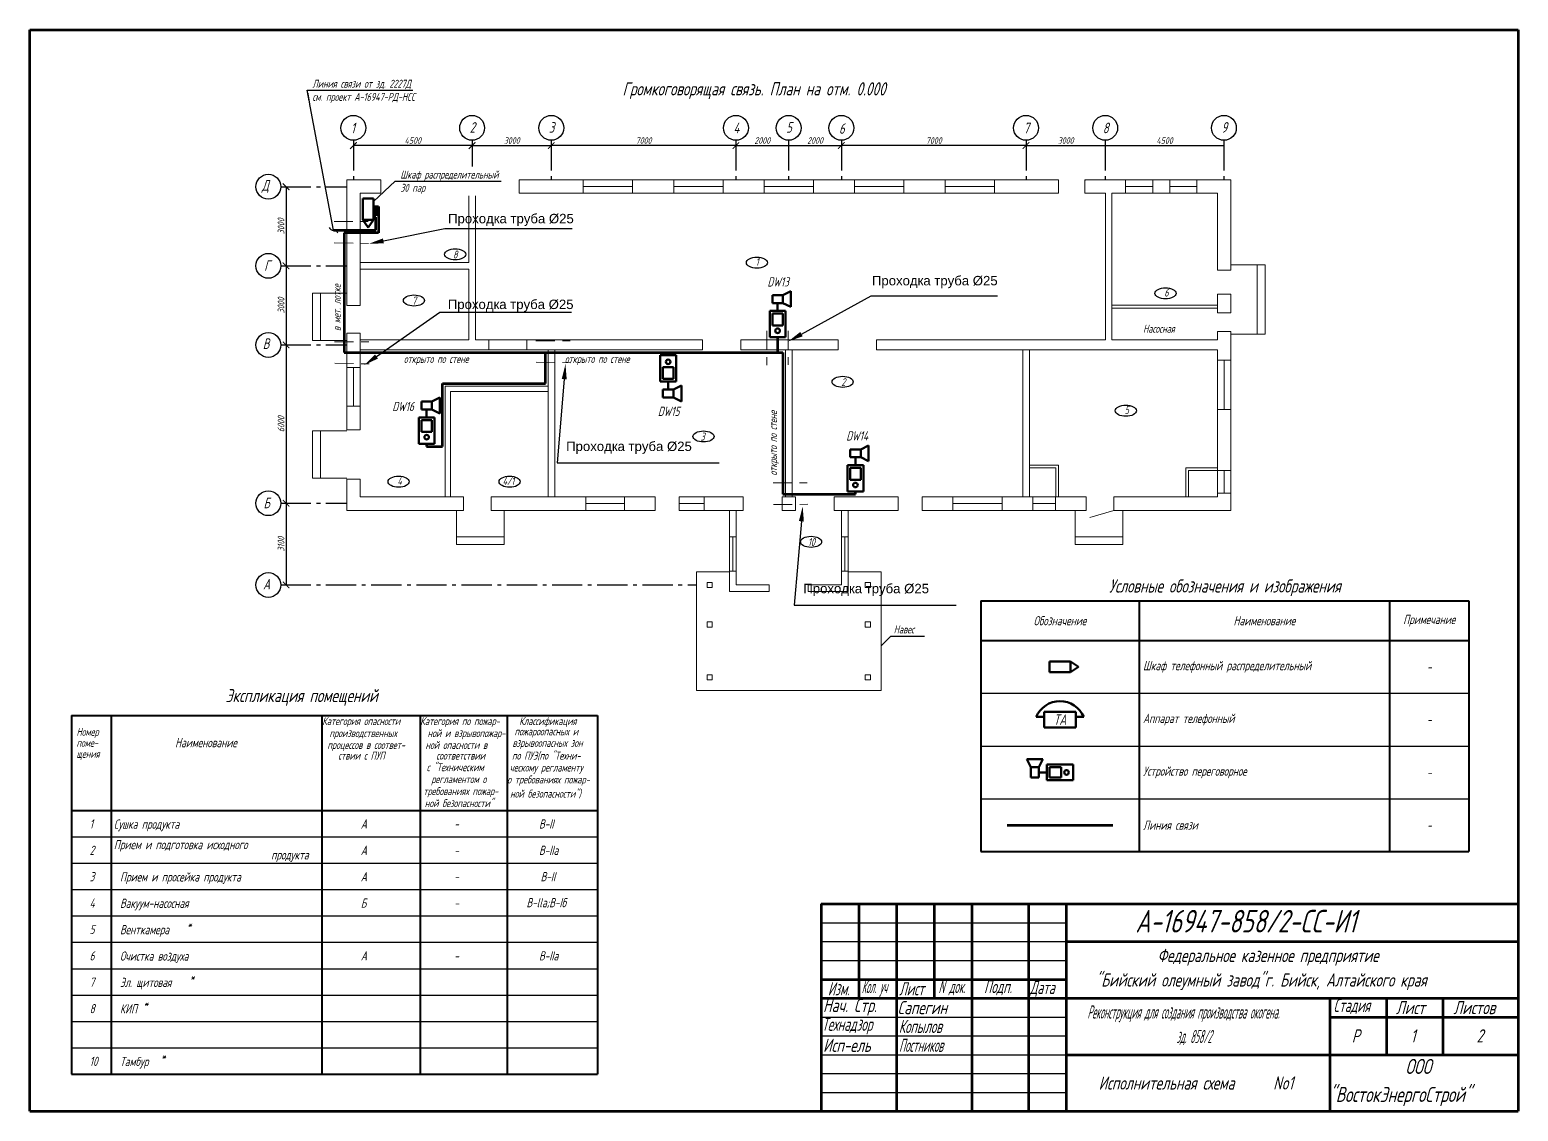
# Model space of a CAD drawing. Header units: millimetres. Extents: x 1036 to 3400, y 1190 to 1841.
# Drawn here: x 2440 to 2835, y 1192.4 to 1479.4 of the extents above; entities that cross this region are included whole.
import ezdxf
from ezdxf import colors
from ezdxf.entities.mleader import LeaderData, LeaderLine
from ezdxf.enums import TextEntityAlignment as Align
from ezdxf.math import Vec2, Vec3

# ---------------------------------------------------------------- set-up
doc = ezdxf.new("R2010")
doc.units = ezdxf.units.MM
doc.linetypes.add('gost5', pattern=[7, 5, -2, 0])
doc.linetypes.add('gost6', pattern=[12, 8, -1.5, 1, -1.5])
for name, color, linetype, lineweight in [('Линия выноска', 137, 'Continuous', 25), ('Линия связи (Вновь)', 3, 'Continuous', 60), ('Осевая', 4, 'gost6', 25), ('Размерная', 4, 'Continuous', 25), ('Рамка толстая', 7, 'Continuous', 60), ('Связь', 84, 'Continuous', 50), ('Строительный', 251, 'Continuous', 13), ('ТаБлица', 253, 'Continuous', 25), ('Текст', 2, 'Continuous', 25), ('Штампы', 252, 'Continuous', 25)]:
    doc.layers.add(name, color=color, linetype=linetype, lineweight=lineweight)
doc.styles.add('Simplex', font='simplex.shx', dxfattribs={"width": 0.7, "oblique": 15})
doc.styles.get("Standard").update_dxf_attribs({"font": 'arial.ttf'})

# ---------------------------------------------------------------- blocks, each defined once
blk = doc.blocks.new('*T46')
at = {"layer": 'ТаБлица', "color": 0, "linetype": 'ByBlock', "lineweight": 40, "transparency": 16777216}
for p, q in [((0, 0), (129.5, 0)), ((0, 0), (0, -66.5)), ((42, 0), (42, -66.5)), ((108.5, 0), (108.5, -66.5)), ((129.5, 0), (129.5, -66.5)), ((0, -10.5), (129.5, -10.5)), ((0, -66.5), (129.5, -66.5))]:
    blk.add_line(p, q, dxfattribs=at)
at = {"layer": 'ТаБлица', "color": 5, "linetype": 'ByBlock', "lineweight": 25, "transparency": 16777216}
for p, q in [((0, -24.5), (129.5, -24.5)), ((0, -38.5), (129.5, -38.5)), ((0, -52.5), (129.5, -52.5))]:
    blk.add_line(p, q, dxfattribs=at)
at = {"layer": 'ТаБлица', "color": 2, "transparency": 16777216, "char_height": 2.45, "style": 'Simplex'}
for s, insert, width, attachment_point in [('{\\C256;\\c0;Примечание}', (119, -5.25), 21, 5), ('{\\C256;\\c0;Обозначение}', (21, -5.25), 42, 5), ('{\\C256;\\c0;Наименование}', (75.25, -5.25), 66.5, 5), ('{\\C256;\\c0;Шкаф телефонный распределительный}', (43.05, -17.5), 64.4, 4), ('{\\C256;\\c0;-}', (119, -17.5), 18.9, 5), ('{\\C256;\\c0;Аппарат телефонный}', (43.05, -31.5), 64.4, 4), ('{\\C256;\\c0;-}', (119, -31.5), 18.9, 5), ('{\\C256;\\c0;Устройство переговорное}', (43.05, -45.5), 64.4, 4), ('{\\C256;\\c0;-}', (119, -45.5), 18.9, 5), ('{\\C256;\\c0;Линия связи}', (43.05, -59.5), 64.4, 4), ('{\\C256;\\c0;-}', (119, -59.5), 18.9, 5)]:
    blk.add_mtext(s, dxfattribs=dict(at, insert=insert, width=width, attachment_point=attachment_point))
blk = doc.blocks.new('A$C19E7192F')
at = {"layer": 'Связь'}
for p, q in [((0, 4), (0, 0)), ((8, 4), (0, 4)), ((8, 0), (8, 4)), ((11, 2), (8, 4)), ((8, 0), (11, 2)), ((0, 0), (8, 0))]:
    blk.add_line(p, q, dxfattribs=at)
blk = doc.blocks.new('A$C20EB2E6C')
at = {"layer": 'Связь'}
for p, q in [((8, 17.5), (5, 16)), ((8, 11.5), (8, 17.5)), ((1, 13), (1, 16)), ((1, 16), (5, 16)), ((5, 13), (1, 13)), ((3, 13), (3, 10)), ((5, 16), (5, 13)), ((8, 11.5), (5, 13)), ((0, 0), (0, 10)), ((0, 10), (6, 10)), ((1, 4.5), (1, 9)), ((1, 9), (5, 9)), ((5, 9), (5, 4.5)), ((6, 10), (6, 0)), ((5, 4.5), (1, 4.5)), ((6, 0), (0, 0))]:
    blk.add_line(p, q, dxfattribs=at)
blk.add_circle((3, 2.5), 0.868, dxfattribs=at)
blk = doc.blocks.new('A$C79A038C6')
at = {"layer": 'Связь'}
for p, q in [((3, 6), (3, 0)), ((15, 6), (3, 6)), ((15, 0), (15, 6)), ((3, 4), (0, 4)), ((3, 0), (15, 0)), ((15, 4), (18, 4))]:
    blk.add_line(p, q, dxfattribs=at)
blk.add_arc((9, 0.25), 9.75, 22.6199, 157.3801, dxfattribs=at)
at = {"layer": 'Связь', "style": 'Simplex', "oblique": 15, "width": 0.7}
blk.add_text('ТА', height=4, dxfattribs=at).set_placement((9, 3), align=Align.MIDDLE_CENTER)
blk = doc.blocks.new('_ArchTick')
at = {"color": 0, "linetype": 'ByBlock', "const_width": 0.15}
blk.add_lwpolyline([(-0.5, -0.5), (0.5, 0.5)], dxfattribs=at)
blk = doc.blocks.new('_None')
blk = doc.blocks.new('_Integral')
at = {"color": 0, "linetype": 'ByBlock', "lineweight": -2}
for centre, start, end in [((0.44, -0.09), 102, 168), ((-0.44, 0.09), 282, 348)]:
    blk.add_arc(centre, 0.454, start, end, dxfattribs=at)

msp = doc.modelspace()

# ---------------------------------------------------------------- linework, layer by layer
at = {"color": 18, "lineweight": 60, "true_color": 0x000000}
for p, q in [((2650, 1247.39), (2835, 1247.39)), ((2650, 1247.39), (2650, 1192.39)), ((2660, 1247.39), (2660, 1222.39)), ((2670, 1247.39), (2670, 1192.39)), ((2680, 1247.39), (2680, 1222.39)), ((2690, 1247.39), (2690, 1192.39)), ((2705, 1247.39), (2705, 1192.39)), ((2715, 1247.39), (2715, 1192.39)), ((2835, 1247.39), (2835, 1192.39)), ((2715, 1237.39), (2835, 1237.39)), ((2650, 1227.39), (2715, 1227.39)), ((2650, 1222.39), (2835, 1222.39)), ((2785, 1222.39), (2785, 1192.39)), ((2800, 1222.39), (2800, 1207.39)), ((2815, 1222.39), (2815, 1207.39)), ((2785, 1217.39), (2835, 1217.39)), ((2715, 1207.39), (2835, 1207.39)), ((2650, 1192.39), (2835, 1192.39))]:
    msp.add_line(p, q, dxfattribs=at)
at = {"color": 18, "lineweight": 25, "true_color": 0x000000}
for p, q in [((2650, 1242.39), (2715, 1242.39)), ((2650, 1237.39), (2715, 1237.39)), ((2650, 1232.39), (2715, 1232.39)), ((2650, 1217.39), (2715, 1217.39)), ((2650, 1212.39), (2715, 1212.39)), ((2650, 1207.39), (2715, 1207.39)), ((2650, 1202.39), (2715, 1202.39)), ((2650, 1197.39), (2715, 1197.39))]:
    msp.add_line(p, q, dxfattribs=at)
at = {"layer": 'Линия связи (Вновь)', "color": 18, "true_color": 0x000000}
for p, q in [((2531.18, 1432.49), (2532.58, 1432.49)), ((2531.18, 1431.79), (2532.58, 1431.79)), ((2531.18, 1431.09), (2532.58, 1431.09)), ((2531.18, 1430.39), (2532.58, 1430.39)), ((2532.58, 1432.49), (2532.58, 1425.49)), ((2520.61, 1426.19), (2531.88, 1426.19)), ((2531.88, 1429.69), (2531.18, 1429.69)), ((2531.88, 1426.19), (2531.88, 1429.69)), ((2532.58, 1425.49), (2523.41, 1425.49)), ((2523.41, 1425.49), (2523.41, 1393.71)), ((2638.46, 1397.77), (2638.46, 1393.71)), ((2523.41, 1393.71), (2576.86, 1393.71)), ((2576.86, 1385.52), (2576.86, 1393.71)), ((2576.86, 1393.71), (2609.41, 1393.71)), ((2609.41, 1393.01), (2609.41, 1393.71)), ((2609.41, 1393.71), (2638.46, 1393.71)), ((2638.46, 1393.71), (2639.86, 1393.71)), ((2639.86, 1393.71), (2639.86, 1356.12)), ((2549.52, 1368.82), (2549.52, 1385.52)), ((2549.52, 1385.52), (2576.86, 1385.52)), ((2545.32, 1369.52), (2545.32, 1368.82)), ((2545.32, 1368.82), (2549.52, 1368.82)), ((2639.86, 1356.12), (2659.11, 1356.12)), ((2659.11, 1356.12), (2659.11, 1356.82)), ((2699.38, 1268.31), (2727.38, 1268.31))]:
    msp.add_line(p, q, dxfattribs=at)
at = {"layer": 'Линия связи (Вновь)', "linetype": 'gost5', "lineweight": 5}
for p, q in [((2520.79, 1422.83), (2529.91, 1422.69)), ((2635.58, 1399.46), (2635.62, 1390.34)), ((2641.3, 1399.51), (2641.3, 1390.47)), ((2520.91, 1396.59), (2529.94, 1396.59)), ((2574.34, 1396.87), (2583.37, 1396.87)), ((2520.95, 1390.87), (2530.08, 1390.74)), ((2574.39, 1391.15), (2583.51, 1391.02)), ((2637.28, 1359.13), (2646.31, 1359.13)), ((2637.33, 1353.41), (2646.45, 1353.45))]:
    msp.add_line(p, q, dxfattribs=at)
at = {"layer": 'Осевая', "color": 18, "true_color": 0x000000}
for p, q in [((2525.89, 1450.06), (2525.89, 1439.56)), ((2557.39, 1450.06), (2557.39, 1439.56)), ((2578.39, 1450.06), (2578.39, 1439.56)), ((2627.39, 1450.06), (2627.39, 1439.56)), ((2641.39, 1450.06), (2641.39, 1439.56)), ((2655.39, 1450.06), (2655.39, 1439.56)), ((2704.39, 1450.06), (2704.39, 1439.56)), ((2725.39, 1450.06), (2725.39, 1439.56)), ((2756.89, 1450.06), (2756.89, 1439.56)), ((2506.61, 1437.74), (2524.11, 1437.74)), ((2506.61, 1416.74), (2524.11, 1416.74)), ((2506.61, 1395.74), (2524.11, 1395.74)), ((2506.61, 1353.74), (2524.11, 1353.74)), ((2506.61, 1332.04), (2616.93, 1332.04))]:
    msp.add_line(p, q, dxfattribs=at)
at = {"layer": 'Размерная', "color": 18, "true_color": 0x000000}
for p, q in [((2557.39, 1448.66), (2525.89, 1448.66)), ((2557.39, 1448.66), (2578.39, 1448.66)), ((2627.39, 1448.66), (2578.39, 1448.66)), ((2627.39, 1448.66), (2641.39, 1448.66)), ((2641.39, 1448.66), (2655.39, 1448.66)), ((2704.39, 1448.66), (2655.39, 1448.66)), ((2704.39, 1448.66), (2725.39, 1448.66)), ((2725.39, 1448.66), (2756.89, 1448.66)), ((2508.01, 1437.74), (2508.01, 1416.74)), ((2508.01, 1416.74), (2508.01, 1395.74)), ((2508.01, 1395.74), (2508.01, 1353.74)), ((2508.01, 1353.74), (2508.01, 1332.04))]:
    msp.add_line(p, q, dxfattribs=at)
at = {"layer": 'Рамка толстая', "color": 18, "true_color": 0x000000}
for p, q in [((2440, 1192.39), (2440, 1479.39)), ((2440, 1479.39), (2835, 1479.39)), ((2835, 1479.39), (2835, 1192.39)), ((2440, 1192.39), (2835, 1192.39))]:
    msp.add_line(p, q, dxfattribs=at)
at = {"layer": 'Строительный', "color": 18, "ltscale": 100, "true_color": 0x000000}
for p, q in [((2524.11, 1406.24), (2524.11, 1439.56)), ((2524.11, 1439.56), (2533.14, 1439.56)), ((2533.14, 1439.56), (2533.14, 1435.99)), ((2540.35, 1439.56), (2552.04, 1439.56)), ((2540.35, 1439.56), (2540.35, 1435.99)), ((2544.83, 1439.56), (2544.83, 1435.99)), ((2552.04, 1439.56), (2562.86, 1439.56)), ((2552.04, 1439.56), (2552.04, 1435.99)), ((2562.86, 1439.56), (2562.86, 1435.99)), ((2569.86, 1439.56), (2713.01, 1439.56)), ((2569.86, 1439.56), (2569.86, 1435.99)), ((2586.87, 1439.56), (2586.87, 1435.99)), ((2599.96, 1439.56), (2599.96, 1435.99)), ((2610.88, 1439.56), (2610.88, 1435.99)), ((2623.97, 1439.56), (2623.97, 1435.99)), ((2634.89, 1439.56), (2634.89, 1435.99)), ((2647.98, 1439.56), (2647.98, 1435.99)), ((2658.9, 1439.56), (2658.9, 1435.99)), ((2671.99, 1439.56), (2671.99, 1435.99)), ((2682.91, 1439.56), (2682.91, 1435.99)), ((2696, 1439.56), (2696, 1435.99)), ((2713.01, 1439.56), (2713.01, 1435.99)), ((2720.01, 1439.56), (2758.75, 1439.56)), ((2720.01, 1439.56), (2720.01, 1435.99)), ((2720.01, 1439.38), (2720.18, 1439.56)), ((2730.82, 1439.56), (2730.82, 1435.99)), ((2738.03, 1439.56), (2738.03, 1435.99)), ((2742.51, 1439.56), (2742.51, 1435.99)), ((2749.72, 1439.56), (2749.72, 1435.99)), ((2758.75, 1439.56), (2758.75, 1415.56)), ((2527.68, 1435.99), (2533.14, 1435.99)), ((2527.68, 1406.24), (2527.68, 1435.99)), ((2540.35, 1435.99), (2544.83, 1435.99)), ((2544.83, 1437.77), (2552.04, 1437.77)), ((2544.83, 1435.99), (2562.86, 1435.99)), ((2556.56, 1435.99), (2556.56, 1424.84)), ((2558.31, 1435.99), (2558.31, 1424.84)), ((2569.86, 1435.99), (2713.01, 1435.99)), ((2586.87, 1437.77), (2599.96, 1437.77)), ((2610.88, 1437.77), (2623.97, 1437.77)), ((2634.89, 1437.77), (2647.98, 1437.77)), ((2658.9, 1437.77), (2671.99, 1437.77)), ((2682.91, 1437.77), (2696, 1437.77)), ((2712.9, 1435.99), (2713.01, 1436.09)), ((2720.01, 1435.99), (2725.43, 1435.99)), ((2725.43, 1435.99), (2725.43, 1397.07)), ((2727.18, 1435.99), (2755.18, 1435.99)), ((2727.18, 1435.99), (2727.18, 1397.07)), ((2730.82, 1437.77), (2738.03, 1437.77)), ((2742.51, 1437.77), (2749.72, 1437.77)), ((2750.16, 1435.99), (2750.8, 1435.99)), ((2755.18, 1435.99), (2755.18, 1415.56)), ((2556.56, 1424.84), (2556.56, 1417.61)), ((2558.31, 1424.84), (2558.31, 1397.07)), ((2727.18, 1416.33), (2727.18, 1419.38)), ((2527.68, 1417.61), (2541.26, 1417.61)), ((2527.68, 1415.86), (2556.56, 1415.86)), ((2541.26, 1417.61), (2556.56, 1417.61)), ((2556.56, 1415.86), (2556.56, 1397.07)), ((2725.43, 1415.13), (2725.43, 1407.88)), ((2758.75, 1415.56), (2755.18, 1415.56)), ((2767.85, 1417.01), (2758.75, 1417.01)), ((2765.75, 1398.64), (2765.75, 1417.01)), ((2767.85, 1398.64), (2767.85, 1417.01)), ((2515.01, 1409.5), (2524.11, 1409.5)), ((2515.01, 1396.9), (2515.01, 1409.5)), ((2517.11, 1396.9), (2517.11, 1409.5)), ((2524.11, 1406.24), (2527.68, 1406.24)), ((2727.18, 1406.31), (2755.18, 1406.31)), ((2755.18, 1409.26), (2755.18, 1404.28)), ((2758.75, 1409.26), (2755.18, 1409.26)), ((2758.75, 1409.26), (2758.75, 1404.28)), ((2727.18, 1405.47), (2755.18, 1405.47)), ((2758.75, 1404.28), (2755.18, 1404.28)), ((2524.11, 1373.2), (2524.11, 1398.89)), ((2524.11, 1398.89), (2527.68, 1398.89)), ((2527.68, 1373.2), (2527.68, 1398.89)), ((2755.18, 1399.31), (2755.18, 1397.07)), ((2758.75, 1399.31), (2755.18, 1399.31)), ((2758.75, 1399.31), (2758.75, 1351.85)), ((2758.75, 1398.64), (2767.85, 1398.64)), ((2524.11, 1396.9), (2515.01, 1396.9)), ((2527.68, 1397.07), (2556.56, 1397.07)), ((2527.68, 1394.41), (2618.51, 1394.41)), ((2558.31, 1397.07), (2618.51, 1397.07)), ((2561.8, 1394.41), (2561.8, 1397.07)), ((2571.95, 1394.41), (2571.95, 1397.07)), ((2577.56, 1394.41), (2577.56, 1355.42)), ((2579.31, 1394.41), (2579.31, 1355.42)), ((2618.51, 1394.41), (2618.51, 1397.07)), ((2628.66, 1397.07), (2654.56, 1397.07)), ((2628.66, 1394.41), (2628.66, 1397.07)), ((2628.66, 1394.41), (2654.56, 1394.41)), ((2640.56, 1357.24), (2640.56, 1394.41)), ((2642.31, 1394.41), (2642.31, 1357.24)), ((2642.31, 1394.41), (2642.31, 1359.96)), ((2654.12, 1394.41), (2652.39, 1394.41)), ((2654.56, 1394.41), (2654.56, 1397.07)), ((2664.71, 1397.07), (2725.43, 1397.07)), ((2664.71, 1394.41), (2664.71, 1397.07)), ((2664.71, 1394.41), (2755.18, 1394.41)), ((2704.54, 1394.41), (2710.62, 1394.41)), ((2706.69, 1394.41), (2714.72, 1394.41)), ((2727.18, 1397.07), (2755.18, 1397.07)), ((2755.18, 1394.41), (2755.18, 1355.42)), ((2703.56, 1394.34), (2703.56, 1355.42)), ((2705.31, 1394.34), (2705.31, 1355.42)), ((2758.75, 1391.68), (2755.18, 1391.68)), ((2756.97, 1391.68), (2756.97, 1378.59)), ((2524.11, 1389.79), (2527.68, 1389.79)), ((2525.9, 1389.79), (2525.9, 1379.5)), ((2579.31, 1373.1), (2579.31, 1388.34)), ((2550.22, 1384.82), (2577.56, 1384.82)), ((2550.22, 1384.82), (2550.22, 1355.42)), ((2551.62, 1355.42), (2551.62, 1383.42)), ((2551.62, 1383.42), (2577.56, 1383.42)), ((2524.11, 1379.5), (2527.68, 1379.5)), ((2579.31, 1372.66), (2579.31, 1381.15)), ((2758.75, 1378.59), (2755.18, 1378.59)), ((2515.01, 1372.95), (2524.11, 1372.95)), ((2515.01, 1360.35), (2515.01, 1372.95)), ((2517.11, 1360.35), (2517.11, 1372.95)), ((2524.11, 1373.2), (2527.68, 1373.2)), ((2713.01, 1363.82), (2705.31, 1363.82)), ((2712.31, 1363.12), (2705.31, 1363.12)), ((2712.31, 1363.12), (2712.31, 1355.42)), ((2713.01, 1363.82), (2713.01, 1355.42)), ((2746.78, 1355.42), (2746.78, 1363.12)), ((2746.78, 1363.12), (2755.18, 1363.12)), ((2524.11, 1360.35), (2515.01, 1360.35)), ((2524.11, 1351.85), (2524.11, 1360.11)), ((2524.11, 1360.11), (2527.68, 1360.11)), ((2527.68, 1355.42), (2527.68, 1360.11)), ((2747.48, 1362.42), (2755.18, 1362.42)), ((2747.48, 1355.42), (2747.48, 1362.42)), ((2758.75, 1362.42), (2755.18, 1362.42)), ((2756.97, 1362.42), (2756.97, 1356.4)), ((2555.12, 1355.42), (2527.68, 1355.42)), ((2555.12, 1351.85), (2555.12, 1355.42)), ((2605.94, 1355.42), (2562.47, 1355.42)), ((2562.47, 1351.85), (2562.47, 1355.42)), ((2587.53, 1351.85), (2587.53, 1355.42)), ((2597.82, 1351.85), (2597.82, 1355.42)), ((2605.94, 1351.85), (2605.94, 1355.42)), ((2629.36, 1355.42), (2612.31, 1355.42)), ((2612.31, 1351.85), (2612.31, 1355.42)), ((2618.96, 1351.85), (2618.96, 1355.42)), ((2629.36, 1351.85), (2629.36, 1355.42)), ((2643.22, 1355.42), (2639.65, 1355.42)), ((2639.65, 1351.85), (2639.65, 1355.42)), ((2640.56, 1357.24), (2640.56, 1355.42)), ((2642.31, 1357.24), (2642.31, 1355.42)), ((2643.22, 1351.85), (2643.22, 1355.42)), ((2670.47, 1355.42), (2653.51, 1355.42)), ((2653.51, 1351.85), (2653.51, 1355.42)), ((2670.47, 1351.85), (2670.47, 1355.42)), ((2720.31, 1355.42), (2676.84, 1355.42)), ((2676.84, 1351.85), (2676.84, 1355.42)), ((2676.84, 1351.85), (2676.84, 1355.42)), ((2684.96, 1351.85), (2684.96, 1355.42)), ((2698.05, 1351.85), (2698.05, 1355.42)), ((2706.17, 1351.85), (2706.17, 1355.42)), ((2712.19, 1351.85), (2712.19, 1355.42)), ((2720.31, 1351.85), (2720.31, 1355.42)), ((2755.18, 1355.42), (2727.66, 1355.42)), ((2727.66, 1351.85), (2727.66, 1355.42)), ((2758.75, 1356.4), (2755.18, 1356.4)), ((2555.12, 1351.85), (2524.11, 1351.85)), ((2553.25, 1351.85), (2553.25, 1342.75)), ((2605.94, 1351.85), (2562.47, 1351.85)), ((2565.85, 1342.75), (2565.85, 1351.85)), ((2587.53, 1353.63), (2597.82, 1353.63)), ((2612.31, 1353.63), (2618.96, 1353.63)), ((2629.36, 1351.85), (2612.31, 1351.85)), ((2625.68, 1330.29), (2625.68, 1351.85)), ((2627.43, 1332.04), (2627.43, 1351.85)), ((2627.43, 1351.85), (2627.43, 1332.04)), ((2643.22, 1351.85), (2639.65, 1351.85)), ((2670.47, 1351.85), (2653.51, 1351.85)), ((2655.43, 1332.04), (2655.43, 1351.85)), ((2657.18, 1330.29), (2657.18, 1351.85)), ((2720.31, 1351.85), (2676.84, 1351.85)), ((2684.96, 1353.63), (2698.05, 1353.63)), ((2706.17, 1353.63), (2712.19, 1353.63)), ((2717.44, 1351.85), (2717.44, 1342.75)), ((2727.66, 1351.85), (2721.32, 1349.96)), ((2758.75, 1351.85), (2727.66, 1351.85)), ((2730.04, 1342.75), (2730.04, 1351.85)), ((2553.25, 1344.85), (2565.85, 1344.85)), ((2627.43, 1344.82), (2625.68, 1344.82)), ((2626.56, 1344.82), (2626.56, 1335.72)), ((2657.18, 1344.82), (2655.43, 1344.82)), ((2656.31, 1344.82), (2656.31, 1335.72)), ((2717.44, 1344.85), (2730.04, 1344.85)), ((2553.25, 1342.75), (2565.85, 1342.75)), ((2717.44, 1342.75), (2730.04, 1342.75)), ((2616.93, 1335.54), (2616.93, 1304.02)), ((2616.93, 1335.54), (2625.68, 1335.54)), ((2627.43, 1335.72), (2625.68, 1335.72)), ((2657.18, 1335.72), (2655.43, 1335.72)), ((2657.18, 1335.54), (2665.93, 1335.54)), ((2665.93, 1335.54), (2665.93, 1304.04)), ((2619.73, 1331.34), (2619.73, 1332.74)), ((2619.73, 1332.74), (2621.13, 1332.74)), ((2621.13, 1331.34), (2619.73, 1331.34)), ((2621.13, 1332.74), (2621.13, 1331.34)), ((2627.43, 1332.04), (2636.25, 1332.04)), ((2627.43, 1332.04), (2636.25, 1332.04)), ((2636.25, 1330.29), (2636.25, 1332.04)), ((2646.54, 1332.04), (2655.43, 1332.04)), ((2646.54, 1330.29), (2646.54, 1332.04)), ((2661.73, 1331.34), (2661.73, 1332.74)), ((2661.73, 1332.74), (2663.13, 1332.74)), ((2663.13, 1331.34), (2661.73, 1331.34)), ((2663.13, 1332.74), (2663.13, 1331.34)), ((2625.68, 1330.29), (2636.25, 1330.29)), ((2625.68, 1330.29), (2636.25, 1330.29)), ((2646.54, 1330.29), (2657.18, 1330.29)), ((2646.54, 1330.29), (2657.18, 1330.29)), ((2619.73, 1320.84), (2619.73, 1322.24)), ((2619.73, 1322.24), (2621.13, 1322.24)), ((2621.13, 1320.84), (2619.73, 1320.84)), ((2621.13, 1322.24), (2621.13, 1320.84)), ((2661.73, 1320.84), (2661.73, 1322.24)), ((2661.73, 1322.24), (2663.13, 1322.24)), ((2663.13, 1320.84), (2661.73, 1320.84)), ((2663.13, 1322.24), (2663.13, 1320.84)), ((2619.73, 1306.84), (2619.73, 1308.24)), ((2619.73, 1308.24), (2621.13, 1308.24)), ((2621.13, 1308.24), (2621.13, 1306.84)), ((2661.73, 1306.84), (2661.73, 1308.24)), ((2661.73, 1308.24), (2663.13, 1308.24)), ((2663.13, 1308.24), (2663.13, 1306.84)), ((2665.93, 1304.04), (2616.93, 1304.04)), ((2621.13, 1306.84), (2619.73, 1306.84)), ((2663.13, 1306.84), (2661.73, 1306.84))]:
    msp.add_line(p, q, dxfattribs=at)
at = {"layer": 'ТаБлица', "color": 18, "lineweight": 40, "ltscale": 100, "true_color": 0x000000}
for p, q in [((2451.11, 1297.41), (2590.64, 1297.41)), ((2451.11, 1297.41), (2451.11, 1202.21)), ((2461.61, 1297.41), (2461.61, 1202.21)), ((2517.61, 1202.21), (2517.61, 1297.41)), ((2543.64, 1297.41), (2543.64, 1202.21)), ((2566.72, 1297.41), (2566.72, 1202.21)), ((2590.64, 1297.41), (2590.64, 1202.21)), ((2451.11, 1272.21), (2590.64, 1272.21)), ((2451.11, 1202.21), (2590.64, 1202.21))]:
    msp.add_line(p, q, dxfattribs=at)
at = {"layer": 'ТаБлица', "color": 18, "ltscale": 100, "true_color": 0x000000}
for p, q in [((2517.61, 1297.41), (2517.61, 1216.21)), ((2451.11, 1265.21), (2590.64, 1265.21)), ((2451.11, 1258.21), (2590.64, 1258.21)), ((2451.11, 1251.21), (2590.64, 1251.21)), ((2451.11, 1244.21), (2590.64, 1244.21)), ((2451.11, 1237.21), (2590.64, 1237.21)), ((2451.11, 1230.21), (2590.64, 1230.21)), ((2451.11, 1223.21), (2590.64, 1223.21)), ((2451.11, 1216.21), (2590.64, 1216.21)), ((2451.11, 1209.21), (2590.64, 1209.21))]:
    msp.add_line(p, q, dxfattribs=at)
at = {"layer": 'Текст', "color": 18, "ltscale": 100, "true_color": 0x000000}
msp.add_lwpolyline([(2665.93, 1315.86), (2668.49, 1318.5), (2677.42, 1318.5)], dxfattribs=at)
for centre in [(2525.89, 1453.36), (2557.39, 1453.36), (2578.39, 1453.36), (2627.39, 1453.36), (2641.39, 1453.36), (2655.39, 1453.36), (2704.39, 1453.36), (2725.39, 1453.36), (2756.89, 1453.36), (2503.31, 1437.74), (2503.31, 1416.74), (2503.31, 1395.74), (2503.31, 1353.74), (2503.31, 1332.04)]:
    msp.add_circle(centre, 3.3, dxfattribs=at)
for centre in [(2552.9, 1419.8), (2632.96, 1417.58), (2741.39, 1409.43), (2541.96, 1407.54), (2655.71, 1385.95), (2730.87, 1378.28), (2618.8, 1371.46), (2537.87, 1359.44), (2567.33, 1359.44), (2647.32, 1343.49)]:
    msp.add_ellipse(centre, major_axis=(-2.8, 0), ratio=0.525, dxfattribs=at)
at = {"layer": 'Штампы', "color": 18, "lineweight": 60, "true_color": 0x000000}
msp.add_line((2440, 1192.39), (2440, 1277.39), dxfattribs=at)

# ---------------------------------------------------------------- block references
msp.add_blockref('*T46', (2692.38, 1327.81))
at = {"layer": 'Размерная', "color": 18, "true_color": 0x000000, "xscale": 1.75, "yscale": 1.75, "zscale": 1.75}
for p, rotation in [((2525.89, 1448.66), 180), ((2578.39, 1448.66), 180), ((2655.39, 1448.66), 180), ((2508.01, 1437.74), 90), ((2508.01, 1416.74), 270), ((2508.01, 1395.74), 270), ((2508.01, 1353.74), 270), ((2508.01, 1332.04), 270)]:
    msp.add_blockref('_ArchTick', p, dxfattribs=dict(at, rotation=rotation))
for p in [(2557.39, 1448.66), (2627.39, 1448.66), (2704.39, 1448.66)]:
    msp.add_blockref('_ArchTick', p, dxfattribs=at)
at = {"layer": 'Связь', "color": 18, "true_color": 0x000000, "yscale": 0.7, "zscale": 0.7}
for name, p, xscale, rotation in [('A$C19E7192F', (2528.38, 1434.59), 0.7, 270), ('A$C20EB2E6C', (2607.31, 1393.01), -0.7, 180), ('A$C20EB2E6C', (2716.88, 1280.21), 0.7, 90)]:
    msp.add_blockref(name, p, dxfattribs=dict(at, xscale=xscale, rotation=rotation))
at = {"layer": 'Связь', "color": 18, "true_color": 0x000000, "xscale": 0.7, "yscale": 0.7, "zscale": 0.7}
for name, p in [('A$C20EB2E6C', (2636.36, 1397.77)), ('A$C20EB2E6C', (2543.22, 1369.52)), ('A$C20EB2E6C', (2657.01, 1356.82)), ('A$C19E7192F', (2710.58, 1308.91)), ('A$C79A038C6', (2707.08, 1294.21))]:
    msp.add_blockref(name, p, dxfattribs=at)

# ---------------------------------------------------------------- texts
at = {"color": 18, "true_color": 0x000000, "style": 'Simplex', "oblique": 15}
for s, height, width, p in [('А-16947-858/2-СС-И1', 6, 0.7, (2733.4, 1239.82)), ('Федеральное казенное предприятие', 3.5, 0.7, (2739.28, 1231.97)), ('"Бийский олеумный завод"г. Бийск, Алтайского края', 3.5, 0.7, (2722.87, 1225.47)), ('Изм.', 3.5, 0.6, (2651.78, 1223.14)), ('Кол. уч', 3.5, 0.4, (2660.75, 1223.72)), ('Лист', 3.5, 0.6, (2670.71, 1223.14)), ('N', 3.5, 0.5, (2681.13, 1223.72)), ('док.', 3.5, 0.5, (2683.91, 1223.72)), ('Подп.', 3.5, 0.6, (2693.23, 1223.72)), ('Дата', 3.5, 0.6, (2705.38, 1223.47)), ('Нач. Стр.', 3.5, 0.7, (2650.53, 1218.72)), ('Сапегин', 3.5, 0.7, (2670.31, 1218.14)), ('Стадия', 3.5, 0.6, (2785.98, 1218.72)), ('Лист', 3.5, 0.7, (2802.54, 1218.14)), ('Листов', 3.5, 0.7, (2817.81, 1218.14)), ('Технадзор', 3.5, 0.6, (2650.2, 1213.72)), ('Копылов', 3.5, 0.6, (2670.6, 1213.14)), ('Реконструкция для создания производства окогена.', 3.5, 0.4, (2720.65, 1216.97)), ('зд. 858/2', 3.5, 0.4, (2744.32, 1210.47)), ('Р', 3.5, 0.7, (2790.84, 1210.64)), ('1', 3.5, 0.7, (2806.45, 1210.64)), ('2', 3.5, 0.7, (2823.95, 1210.64)), ('Исп-ель', 3.5, 0.7, (2650.53, 1208.14)), ('Постников', 3.5, 0.5, (2670.67, 1208.14)), ('ООО', 4, 0.7, (2805.06, 1202.27)), ('Исполнительная схема ', 3.5, 0.7, (2723.66, 1198.13)), ('No1', 3.5, 0.7, (2769.98, 1198.13)), ('"ВостокЭнергоСтрой"', 4, 0.7, (2784.9, 1194.84))]:
    msp.add_text(s, height=height, dxfattribs=dict(at, width=width)).set_placement(p)
at = {"layer": 'Линия связи (Вновь)', "char_height": 2.5, "attachment_point": 1}
for insert in [(2663.49, 1414.06), (2550.94, 1407.77), (2582.34, 1370.09), (2645.28, 1332.35)]:
    msp.add_mtext_dynamic_manual_height_columns('Проходка труба %%C25', width=139.3199, gutter_width=12.5, heights=[0], dxfattribs=dict(at, insert=insert))
at = {"layer": 'Размерная', "color": 18, "true_color": 0x000000, "char_height": 1.75, "attachment_point": 5, "style": 'Simplex'}
for s, insert in [('4500', (2541.64, 1449.99)), ('3000', (2567.89, 1449.99)), ('7000', (2602.89, 1449.99)), ('2000', (2634.39, 1449.99)), ('2000', (2648.39, 1449.99)), ('7000', (2679.89, 1449.99)), ('3000', (2714.89, 1449.99)), ('4500', (2741.14, 1449.99))]:
    msp.add_mtext(s, dxfattribs=dict(at, insert=insert))
at = {"layer": 'Размерная', "color": 18, "true_color": 0x000000, "char_height": 1.75, "attachment_point": 5, "rotation": 90, "style": 'Simplex'}
for s, insert in [('3000', (2506.68, 1427.24)), ('3000', (2506.68, 1406.24)), ('6000', (2506.68, 1374.74)), ('3100', (2506.68, 1342.89))]:
    msp.add_mtext(s, dxfattribs=dict(at, insert=insert))
at = {"layer": 'ТаБлица', "color": 18, "true_color": 0x000000, "insert": (2757.17, 1331.31), "char_height": 3.5, "width": 129.4197, "attachment_point": 5, "style": 'Simplex'}
msp.add_mtext('Условные обозначения и изображения', dxfattribs=at)
at = {"layer": 'Текст', "color": 18, "ltscale": 100, "true_color": 0x000000, "style": 'Simplex', "oblique": 15}
for s, height, width, p in [('1', 2.8, 0.7, (2525.25, 1451.92)), ('2', 2.8, 0.7, (2556.75, 1452.07)), ('3', 2.8, 0.7, (2577.75, 1452.07)), ('4', 2.8, 0.7, (2626.75, 1451.92)), ('5', 2.8, 0.7, (2640.75, 1452.07)), ('6', 2.8, 0.7, (2654.75, 1451.77)), ('7', 2.8, 0.7, (2703.75, 1451.92)), ('8', 2.8, 0.7, (2724.75, 1451.92)), ('9', 2.8, 0.7, (2756.25, 1452.09)), ('Д', 2.8, 0.7, (2501.59, 1436.68)), ('Г', 2.8, 0.7, (2502.2, 1415.38)), ('8', 2.1, 0.7, (2552.32, 1418.7)), ('1', 2.1, 0.7, (2632.63, 1416.74)), ('6', 2.1, 0.7, (2741.06, 1408.59)), ('7', 2.1, 0.7, (2541.45, 1406.45)), ('Насосная', 2.1, 0.7, (2735.44, 1399)), ('B', 2.8, 0.7, (2501.84, 1394.68)), ('открыто по стене', 2.1, 0.7, (2539.27, 1390.97)), ('открыто по стене', 2.1, 0.7, (2581.99, 1390.97)), ('2', 2.1, 0.7, (2655.35, 1384.81)), ('5', 2.1, 0.7, (2730.54, 1377.44)), ('3', 2.1, 0.7, (2618.01, 1370.37)), ('4', 2.1, 0.7, (2537.55, 1358.6)), ('4/1', 2.1, 0.7, (2565.48, 1358.6)), ('Б', 2.8, 0.7, (2502.03, 1352.42)), ('10', 2.1, 0.7, (2646.5, 1342.39)), ('А', 2.8, 0.7, (2501.91, 1330.87)), ('Навес', 2.1, 0.7, (2669.27, 1319.21)), ('Экспликация помещений', 3.5, 0.7, (2491.97, 1300.96)), ('Категория опасности ', 2.1, 0.6, (2517.61, 1294.88)), ('Категория по пожар-', 2.1, 0.6, (2543.64, 1294.88)), ('Классификация ', 2.1, 0.6, (2569.88, 1294.88)), ('Номер', 2.1, 0.7, (2452.39, 1292.01)), ('производственных', 2.1, 0.6, (2519.52, 1291.68)), ('ной и взрывопожар-', 2.1, 0.6, (2545.55, 1291.68)), ('пожароопасных и', 2.1, 0.6, (2568.63, 1292.13)), ('поме-', 2.1, 0.7, (2452.39, 1289.09)), ('Наименование', 2.45, 0.7, (2478.56, 1288.97)), ('процессов в соответ-', 2.1, 0.6, (2518.97, 1288.53)), ('ствии с ПУП', 2.1, 0.6, (2521.84, 1285.7)), ('ной опасности в ', 2.1, 0.6, (2545, 1288.53)), ('по ПУЭ(по "Техни-', 2.1, 0.6, (2567.98, 1285.7)), ('взрывоопасных зон ', 2.1, 0.6, (2568.08, 1289.08)), ('щения', 2.1, 0.7, (2452.39, 1286.17)), ('с "Техническим', 2.1, 0.6, (2545.34, 1282.62)), ('соответствии', 2.1, 0.6, (2547.87, 1285.7)), ('ческому регламенту', 2.1, 0.6, (2567.37, 1282.53)), ('регламентом о', 2.1, 0.6, (2546.56, 1279.46)), ('о требованиях пожар-', 2.1, 0.6, (2566.72, 1279.37)), (' требованиях пожар-', 2.1, 0.6, (2543.44, 1276.29)), ('ной безопасности")', 2.1, 0.6, (2567.47, 1275.61)), ('ной безопасности"', 2.1, 0.6, (2544.82, 1273.09)), ('1', 2.45, 0.7, (2455.88, 1267.4)), ('Сушка продукта', 2.45, 0.7, (2462.31, 1267.35)), ('А', 2.45, 0.7, (2527.85, 1267.4)), ('-', 2.45, 0.7, (2552.62, 1267.4)), ('В-II', 2.45, 0.7, (2575.13, 1267.4)), ('Прием и подготовка исходного', 2.45, 0.7, (2462.31, 1261.92)), ('2', 2.45, 0.7, (2455.88, 1260.4)), ('продукта', 2.45, 0.7, (2504.05, 1259.2)), ('А', 2.45, 0.7, (2527.85, 1260.4)), ('-', 2.45, 0.7, (2552.62, 1260.4)), ('В-IIа', 2.45, 0.7, (2575.13, 1260.4)), ('3', 2.45, 0.7, (2455.88, 1253.4)), ('Прием и просейка продукта', 2.45, 0.7, (2463.94, 1253.35)), ('А', 2.45, 0.7, (2527.85, 1253.4)), ('-', 2.45, 0.7, (2552.62, 1253.4)), ('В-II', 2.45, 0.7, (2575.56, 1253.4)), ('4', 2.45, 0.7, (2455.88, 1246.4)), ('Вакуум-насосная', 2.45, 0.7, (2463.94, 1246.35)), ('Б', 2.45, 0.7, (2527.85, 1246.4)), ('В-llа;В-Iб', 2.45, 0.7, (2571.81, 1246.51)), ('-', 2.45, 0.7, (2552.62, 1246.4)), ('5', 2.45, 0.7, (2455.88, 1239.4)), ('Венткамера ', 2.45, 0.7, (2463.94, 1239.35)), ('*', 2.45, 0.7, (2481.78, 1240.77)), ('6', 2.45, 0.7, (2455.88, 1232.4)), ('Очистка воздуха', 2.45, 0.7, (2463.94, 1232.35)), ('А', 2.45, 0.7, (2527.85, 1232.4)), ('-', 2.45, 0.7, (2552.62, 1232.4)), ('В-IIа', 2.45, 0.7, (2575.13, 1232.4)), ('7', 2.45, 0.7, (2455.88, 1225.4)), ('Эл. щитовая', 2.45, 0.7, (2463.94, 1225.35)), ('*', 2.45, 0.7, (2482.5, 1226.77)), ('8', 2.45, 0.7, (2455.88, 1218.4)), ('КИП', 2.45, 0.7, (2463.94, 1218.35)), ('*', 2.45, 0.7, (2470.19, 1219.77)), ('10', 2.45, 0.7, (2455.88, 1204.4)), ('Тамбур', 2.45, 0.7, (2463.94, 1204.35)), ('*', 2.45, 0.7, (2474.86, 1205.77))]:
    msp.add_text(s, height=height, dxfattribs=dict(at, width=width)).set_placement(p)
at = {"layer": 'Текст', "color": 18, "ltscale": 100, "true_color": 0x000000, "style": 'Simplex', "oblique": 15, "width": 0.7}
for s, p in [('в мет. лотке', (2522.53, 1399.43)), ('открыто по стене', (2638.31, 1361.08))]:
    msp.add_text(s, height=2.1, rotation=90, dxfattribs=at).set_placement(p)
at = {"layer": 'Текст', "color": 18, "ltscale": 100, "true_color": 0x000000, "insert": (2524.11, 1465.46), "char_height": 3.5, "width": 234.64, "attachment_point": 1, "style": 'Simplex'}
msp.add_mtext('\\pi73.19041;Громкоговорящая связь. План на отм. 0.000', dxfattribs=at)

# ---------------------------------------------------------------- leaders
at = {"layer": 'Линия связи (Вновь)', "lineweight": 0}
ml = msp.add_multileader_mtext('Standard', dxfattribs=at)
ml.set_content('', color=256)
ml.set_leader_properties()
ml.build(insert=Vec2(0, 0))
ctx = ml.context
ctx.base_point, ctx.plane_origin = Vec3(2583.75, 1404.4), Vec3(2539.98, 1386.86)
notes = []
notes.append((ctx, [(0, (1, 1, 0), (2548.82, 1404.4), (1, 0), 34.93, [(0, [(2528.74, 1390.39)], 0, [])])]))
ctx.mtext.insert, ctx.mtext.flow_direction = Vec3(2585.75, 1406.4), 5
ml = msp.add_multileader_mtext('Standard', dxfattribs=at)
ml.set_content('', color=256)
ml.set_leader_properties()
ml.build(insert=Vec2(0, 0))
ctx = ml.context
ctx.base_point, ctx.plane_origin = Vec3(2685.88, 1326.72), Vec3(2656.35, 1349.4)
notes.append((ctx, [(0, (1, 1, 0), (2642.88, 1326.72), (1, 0), 43, [(0, [(2645.11, 1352.93)], 0, [])])]))
ctx.mtext.insert, ctx.mtext.flow_direction = Vec3(2687.88, 1328.72), 5
for ctx, leaders in notes:
    for number, flags, end, landing, length, lines in leaders:
        leader = LeaderData()
        leader.index, (leader.has_last_leader_line, leader.has_dogleg_vector, leader.attachment_direction) = number, flags
        leader.last_leader_point, leader.dogleg_vector, leader.dogleg_length = Vec3(end), Vec3(landing), length
        for number, points, colour, breaks in lines:
            line = LeaderLine()
            line.index, line.vertices, line.color, line.breaks = number, Vec3.list(points), colors.encode_raw_color(colour), breaks
            leader.lines.append(line)
        ctx.leaders.append(leader)

# ---------------------------------------------------------------- next in the draw order: texts
at = {"layer": 'Текст', "color": 18, "lineweight": 30, "true_color": 0x000000, "char_height": 2.45, "attachment_point": 5, "style": 'Simplex', "bg_fill": 3, "box_fill_scale": 1.1, "bg_fill_color": 256, "bg_fill_transparency": 0}
for s, width, insert in [('DW13', 17.3157, (2638.6, 1412.48)), ('DW16', 8.6579, (2539.07, 1379.42)), ('DW15', 17.3157, (2609.55, 1378.13)), ('DW14', 17.3157, (2659.56, 1371.61))]:
    msp.add_mtext_dynamic_manual_height_columns(s, width=width, gutter_width=2253.66, heights=[0], dxfattribs=dict(at, insert=insert))

# ---------------------------------------------------------------- next in the draw order: leaders
at = {"layer": 'Линия выноска', "color": 18, "true_color": 0x000000}
ml = msp.add_multileader_mtext('Standard', dxfattribs=at)
ml.set_content('{\\C256;\\c0;Шкаф распределительный\\P30 пар}', color=2, style='Simplex')
ml.set_leader_properties()
ml.set_arrow_properties(name='NONE')
ml.build(insert=Vec2(0, 0))
ml.multileader.update_dxf_attribs({"text_left_attachment_type": 6, "text_right_attachment_type": 6, "dogleg_length": 0, "arrow_head_size": 2.8})
ctx = ml.context
ctx.base_point, ctx.char_height, ctx.arrow_head_size, ctx.landing_gap_size, ctx.plane_origin = Vec3(2536.94, 1439.2), 2.1, 2.8, 1.4, Vec3(2547.66, 1424.91)
ctx.left_attachment, ctx.right_attachment = 6, 6
notes = []
notes.append((ctx, [(1, (1, 1, 0), (2536.94, 1439.2), (1, 0), 0, [(0, [(2531.18, 1433.84)], 0, [])])]))
ctx.mtext.insert, ctx.mtext.flow_direction = Vec3(2538.34, 1442), 5
ctx.mtext.has_bg_fill, ctx.mtext.bg_color, ctx.mtext.bg_scale_factor, ctx.mtext.bg_transparency, ctx.mtext.use_window_bg_color = 1, -1027028792, 1.5, 0, 1
for ctx, leaders in notes:
    for number, flags, end, landing, length, lines in leaders:
        leader = LeaderData()
        leader.index, (leader.has_last_leader_line, leader.has_dogleg_vector, leader.attachment_direction) = number, flags
        leader.last_leader_point, leader.dogleg_vector, leader.dogleg_length = Vec3(end), Vec3(landing), length
        for number, points, colour, breaks in lines:
            line = LeaderLine()
            line.index, line.vertices, line.color, line.breaks = number, Vec3.list(points), colors.encode_raw_color(colour), breaks
            leader.lines.append(line)
        ctx.leaders.append(leader)

# ---------------------------------------------------------------- next in the draw order: texts
at = {"layer": 'Линия связи (Вновь)', "insert": (2551.01, 1430.53), "char_height": 2.5, "attachment_point": 1}
msp.add_mtext_dynamic_manual_height_columns('Проходка труба %%C25', width=139.3199, gutter_width=12.5, heights=[0], dxfattribs=at)

# ---------------------------------------------------------------- next in the draw order: leaders
at = {"layer": 'Линия выноска', "color": 18, "true_color": 0x000000}
ml = msp.add_multileader_mtext('Standard', dxfattribs=at)
ml.set_content('{\\C256;\\c0;Линия связи от зд. 2227Д\\Pсм. проект А-16947-РД-НСС}', color=2, style='Simplex')
ml.set_leader_properties()
ml.set_arrow_properties(name='INTEGRAL')
ml.build(insert=Vec2(0, 0))
ml.multileader.update_dxf_attribs({"text_left_attachment_type": 6, "text_right_attachment_type": 6, "dogleg_length": 0, "arrow_head_size": 2.8})
ctx = ml.context
ctx.base_point, ctx.char_height, ctx.arrow_head_size, ctx.landing_gap_size, ctx.plane_origin = Vec3(2513.59, 1463.32), 2.1, 2.8, 1.4, Vec3(2524.31, 1449.03)
ctx.left_attachment, ctx.right_attachment = 6, 6
notes = []
notes.append((ctx, [(1, (1, 1, 0), (2513.59, 1463.32), (1, 0), 0, [(0, [(2520.61, 1426.19)], 0, [])])]))
ctx.mtext.insert, ctx.mtext.flow_direction = Vec3(2514.99, 1466.12), 5
ctx.mtext.has_bg_fill, ctx.mtext.bg_color, ctx.mtext.bg_scale_factor, ctx.mtext.bg_transparency, ctx.mtext.use_window_bg_color = 1, -1027028792, 1.5, 0, 1
at = {"layer": 'Линия связи (Вновь)', "lineweight": 0}
ml = msp.add_multileader_mtext('Standard', dxfattribs=at)
ml.set_content('', color=256)
ml.set_leader_properties()
ml.build(insert=Vec2(0, 0))
ctx = ml.context
ctx.base_point, ctx.plane_origin = Vec3(2696.77, 1408.82), Vec3(2652.52, 1393.15)
notes.append((ctx, [(0, (1, 1, 0), (2663.29, 1408.82), (1, 0), 33.48, [(0, [(2641.28, 1396.68)], 0, [])])]))
ctx.mtext.insert, ctx.mtext.flow_direction = Vec3(2698.77, 1410.82), 5
ml = msp.add_multileader_mtext('Standard', dxfattribs=at)
ml.set_content('', color=256)
ml.set_leader_properties()
ml.build(insert=Vec2(0, 0))
ctx = ml.context
ctx.base_point, ctx.plane_origin = Vec3(2622.94, 1364.46), Vec3(2593.41, 1387.14)
notes.append((ctx, [(0, (1, 1, 0), (2579.94, 1364.46), (1, 0), 43, [(0, [(2582.17, 1390.67)], 0, [])])]))
ctx.mtext.insert, ctx.mtext.flow_direction = Vec3(2624.94, 1366.46), 5
for ctx, leaders in notes:
    for number, flags, end, landing, length, lines in leaders:
        leader = LeaderData()
        leader.index, (leader.has_last_leader_line, leader.has_dogleg_vector, leader.attachment_direction) = number, flags
        leader.last_leader_point, leader.dogleg_vector, leader.dogleg_length = Vec3(end), Vec3(landing), length
        for number, points, colour, breaks in lines:
            line = LeaderLine()
            line.index, line.vertices, line.color, line.breaks = number, Vec3.list(points), colors.encode_raw_color(colour), breaks
            leader.lines.append(line)
        ctx.leaders.append(leader)

# ---------------------------------------------------------------- next in the draw order: linework, layer by layer
at = {"layer": 'Линия связи (Вновь)', "linetype": 'gost5', "lineweight": 5}
msp.add_line((2520.75, 1428.54), (2529.78, 1428.54), dxfattribs=at)

# ---------------------------------------------------------------- next in the draw order: leaders
at = {"layer": 'Линия связи (Вновь)', "lineweight": 0}
ml = msp.add_multileader_mtext('Standard', dxfattribs=at)
ml.set_content('', color=256)
ml.set_leader_properties()
ml.build(insert=Vec2(0, 0))
ctx = ml.context
ctx.base_point, ctx.plane_origin = Vec3(2583.9, 1426.61), Vec3(2539.81, 1418.82)
notes = []
notes.append((ctx, [(0, (1, 1, 0), (2550.14, 1426.61), (1, 0), 33.76, [(0, [(2529.93, 1422.58)], 0, [])])]))
ctx.mtext.insert, ctx.mtext.flow_direction = Vec3(2585.9, 1428.61), 5
for ctx, leaders in notes:
    for number, flags, end, landing, length, lines in leaders:
        leader = LeaderData()
        leader.index, (leader.has_last_leader_line, leader.has_dogleg_vector, leader.attachment_direction) = number, flags
        leader.last_leader_point, leader.dogleg_vector, leader.dogleg_length = Vec3(end), Vec3(landing), length
        for number, points, colour, breaks in lines:
            line = LeaderLine()
            line.index, line.vertices, line.color, line.breaks = number, Vec3.list(points), colors.encode_raw_color(colour), breaks
            leader.lines.append(line)
        ctx.leaders.append(leader)

doc.saveas('drawing.dxf')
